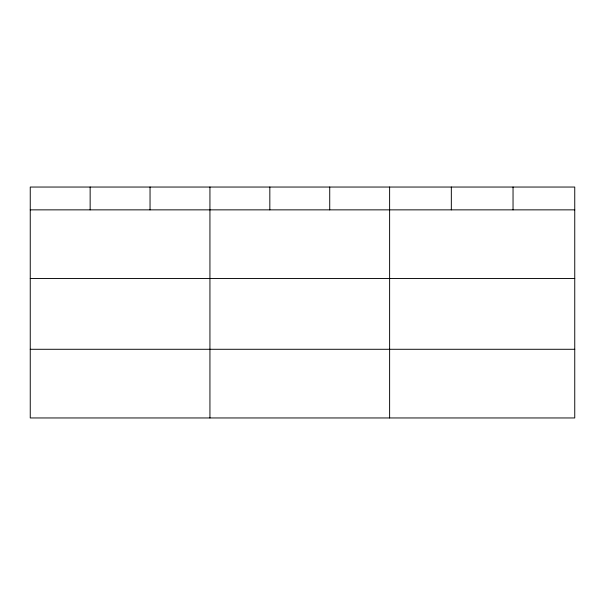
<?xml version="1.0" encoding="UTF-8"?>
<svg xmlns="http://www.w3.org/2000/svg" width="605" height="605" viewBox="0 0 605 605"><rect width="100%" height="100%" fill="white"/><g stroke="black" fill="none" stroke-linecap="round" stroke-linejoin="round"><path stroke-width="0.91" d="M574.75 278.534L574.75 187.043L30.25 187.043L30.25 417.957L574.75 417.957L574.75 278.534L30.25 278.534M30.25 209.859L574.75 209.859M30.25 349.282L574.75 349.282M513.04 187.043L513.04 209.859M451.33 187.043L451.33 209.859M389.62 187.043L389.62 417.957M329.725 187.043L329.725 209.859M269.83 187.043L269.83 209.859M209.935 187.043L209.935 417.957M150.04 187.043L150.04 209.859M90.145 187.043L90.145 209.859"/></g></svg>
